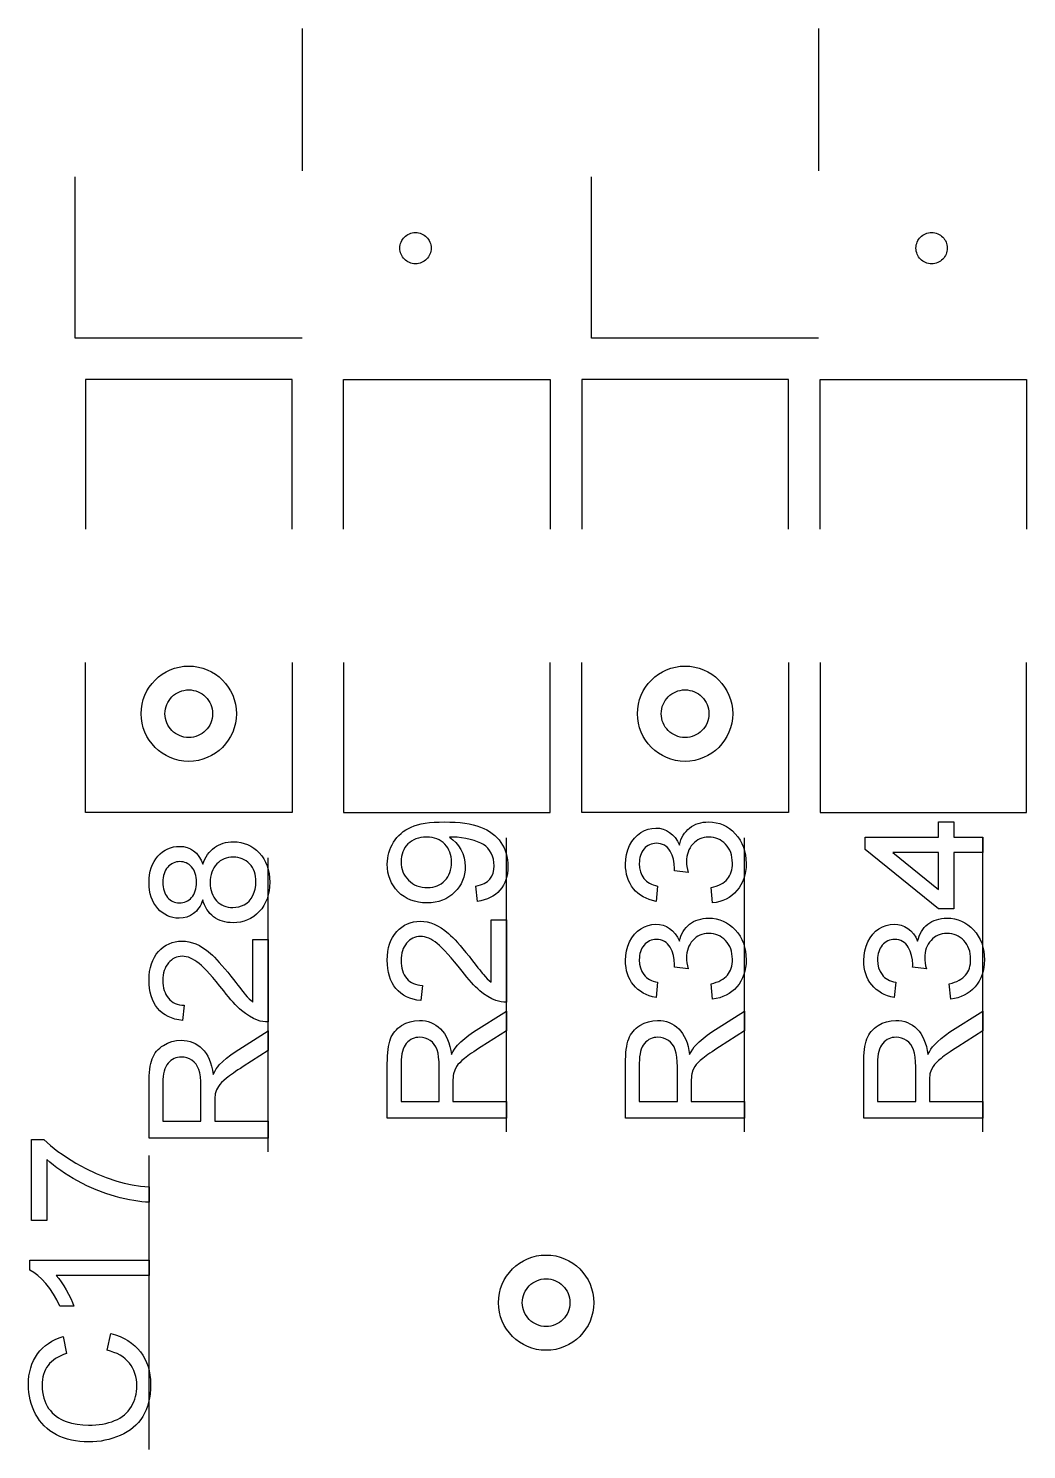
# Model space of a CAD drawing. Header units: millimetres. Extents: x -140 to 0, y -30 to 30.
# Drawn here: x -40.65 to -34.26, y -9.02 to 0.07 of the extents above; entities that cross this region are included whole.
import ezdxf

# ---------------------------------------------------------------- set-up
doc = ezdxf.new("R2010")
doc.units = ezdxf.units.MM
doc.linetypes.add('CENTERX2', pattern=[20.32, 12.7, -2.54, 2.54, -2.54])

msp = doc.modelspace()

# ---------------------------------------------------------------- linework, layer by layer
at = {"color": 7, "linetype": 'CENTERX2'}
for p, q in [((-38.8978, 0.0744), (-38.8978, -0.8364)), ((-35.5958, 0.0744), (-35.5958, -0.8364)), ((-40.3502, -1.9072), (-40.3502, -0.8756)), ((-37.0482, -1.9072), (-37.0482, -0.8756)), ((-38.8978, -1.9072), (-40.3502, -1.9072)), ((-35.5958, -1.9072), (-37.0482, -1.9072)), ((-38.9634, -2.1709), (-40.2846, -2.1709)), ((-40.2846, -2.1709), (-40.2846, -3.1298)), ((-38.9634, -3.1298), (-38.9634, -2.1709)), ((-38.6336, -3.1298), (-38.6336, -2.1709)), ((-38.6336, -2.1709), (-37.3124, -2.1709)), ((-37.3124, -2.1709), (-37.3124, -3.1298)), ((-35.7884, -2.1709), (-37.1096, -2.1709)), ((-37.1096, -2.1709), (-37.1096, -3.1298)), ((-35.7884, -3.1298), (-35.7884, -2.1709)), ((-35.5856, -3.1298), (-35.5856, -2.1709)), ((-35.5856, -2.1709), (-34.2644, -2.1709)), ((-34.2644, -2.1709), (-34.2644, -3.1298)), ((-40.2846, -4.9411), (-40.2846, -3.9822)), ((-38.9634, -3.9822), (-38.9634, -4.9411)), ((-38.6336, -3.9822), (-38.6336, -4.9411)), ((-37.3124, -4.9411), (-37.3124, -3.9822)), ((-37.1096, -4.9411), (-37.1096, -3.9822)), ((-35.7884, -3.9822), (-35.7884, -4.9411)), ((-35.5856, -3.9822), (-35.5856, -4.9411)), ((-34.2644, -4.9411), (-34.2644, -3.9822)), ((-38.9634, -4.9411), (-40.2846, -4.9411)), ((-38.6336, -4.9411), (-37.3124, -4.9411)), ((-35.7884, -4.9411), (-37.1096, -4.9411)), ((-35.5856, -4.9411), (-34.2644, -4.9411)), ((-37.592, -6.985), (-37.592, -5.1038)), ((-36.068, -6.985), (-36.068, -5.1038)), ((-34.544, -6.985), (-34.544, -5.1038)), ((-39.116, -7.112), (-39.116, -5.2308)), ((-39.878, -9.017), (-39.878, -7.1358))]:
    msp.add_line(p, q, dxfattribs=at)
at = {"color": 7, "linetype": 'Continuous', "flags": 128}
for points in [[(-37.7776, -5.5098), (-37.7874, -5.4122), (-37.7874, -5.4122), (-37.7724, -5.4089), (-37.7587, -5.405), (-37.7459, -5.4002), (-37.7341, -5.3951), (-37.7236, -5.3891), (-37.714, -5.3824), (-37.7054, -5.3751), (-37.6979, -5.3671), (-37.6857, -5.3494), (-37.677, -5.3293), (-37.6718, -5.3068), (-37.6702, -5.2821), (-37.6702, -5.2821), (-37.6714, -5.2604), (-37.6749, -5.2398), (-37.6808, -5.2201), (-37.6891, -5.2017), (-37.6993, -5.1847), (-37.7111, -5.1701), (-37.7245, -5.1574), (-37.7395, -5.1469), (-37.7566, -5.1377), (-37.7765, -5.129), (-37.7993, -5.1209), (-37.8249, -5.1134), (-37.8521, -5.1072), (-37.8799, -5.1027), (-37.908, -5.1), (-37.9367, -5.0991), (-37.9367, -5.0991), (-37.9445, -5.0992), (-37.9553, -5.0995), (-37.9553, -5.0995), (-37.9342, -5.1154), (-37.9151, -5.1339), (-37.8982, -5.1549), (-37.8834, -5.1786), (-37.8713, -5.2041), (-37.8626, -5.2308), (-37.8574, -5.2584), (-37.8558, -5.2871), (-37.8558, -5.2871), (-37.8568, -5.311), (-37.86, -5.334), (-37.8652, -5.356), (-37.8726, -5.377), (-37.8822, -5.3972), (-37.8938, -5.4164), (-37.9074, -5.4346), (-37.9232, -5.452), (-37.9408, -5.4679), (-37.9597, -5.4816), (-37.9799, -5.4932), (-38.0014, -5.5027), (-38.0243, -5.5102), (-38.0486, -5.5153), (-38.0742, -5.5185), (-38.1011, -5.5196), (-38.1011, -5.5196), (-38.1288, -5.5185), (-38.1553, -5.5152), (-38.1803, -5.5097), (-38.2038, -5.5019), (-38.2261, -5.492), (-38.247, -5.4799), (-38.2664, -5.4656), (-38.2845, -5.4489), (-38.3009, -5.4308), (-38.3149, -5.4114), (-38.3268, -5.3909), (-38.3366, -5.3694), (-38.3442, -5.3468), (-38.3497, -5.323), (-38.3529, -5.2981), (-38.354, -5.272), (-38.354, -5.272), (-38.3534, -5.2531), (-38.3516, -5.2345), (-38.3484, -5.2163), (-38.3441, -5.1986), (-38.3384, -5.1812), (-38.3317, -5.1643), (-38.3236, -5.1478), (-38.3143, -5.1316), (-38.3039, -5.1162), (-38.2923, -5.1017), (-38.2798, -5.0881), (-38.2662, -5.0756), (-38.2516, -5.064), (-38.2359, -5.0533), (-38.2191, -5.0435), (-38.2012, -5.0348), (-38.1818, -5.027), (-38.1603, -5.0205), (-38.1368, -5.0147), (-38.1111, -5.0101), (-38.0837, -5.0064), (-38.0539, -5.004), (-38.0222, -5.0023), (-37.9884, -5.0018), (-37.9884, -5.0018), (-37.9532, -5.0023), (-37.9197, -5.004), (-37.8881, -5.0064), (-37.8584, -5.0101), (-37.8304, -5.0147), (-37.8043, -5.0205), (-37.7802, -5.027), (-37.7578, -5.0348), (-37.737, -5.0437), (-37.7175, -5.0534), (-37.6992, -5.0641), (-37.6822, -5.076), (-37.6665, -5.0889), (-37.6521, -5.1026), (-37.639, -5.1174), (-37.6271, -5.1333), (-37.6166, -5.1499), (-37.6074, -5.1673), (-37.5998, -5.1855), (-37.5934, -5.2043), (-37.5885, -5.2238), (-37.585, -5.2439), (-37.583, -5.2649), (-37.5822, -5.2865), (-37.5822, -5.2865), (-37.583, -5.3093), (-37.5854, -5.3311), (-37.5894, -5.3517), (-37.5951, -5.3712), (-37.6022, -5.3897), (-37.6111, -5.4073), (-37.6215, -5.4236), (-37.6335, -5.4389), (-37.647, -5.4529), (-37.6618, -5.4654), (-37.6778, -5.4766), (-37.6952, -5.4862), (-37.7138, -5.4943), (-37.7338, -5.501), (-37.755, -5.5062), (-37.7776, -5.5098)], [(-36.2732, -5.5196), (-36.2829, -5.4219), (-36.2829, -5.4219), (-36.2654, -5.4173), (-36.2492, -5.4122), (-36.2341, -5.4062), (-36.2203, -5.3996), (-36.208, -5.3925), (-36.1968, -5.3845), (-36.1869, -5.376), (-36.1782, -5.3667), (-36.1707, -5.3567), (-36.1642, -5.3459), (-36.1587, -5.3345), (-36.1541, -5.3221), (-36.1507, -5.309), (-36.1481, -5.2951), (-36.1466, -5.2803), (-36.1462, -5.2649), (-36.1462, -5.2649), (-36.1468, -5.2467), (-36.1489, -5.2294), (-36.1523, -5.2131), (-36.157, -5.1977), (-36.1632, -5.1832), (-36.1707, -5.1696), (-36.1796, -5.1568), (-36.1898, -5.145), (-36.2011, -5.1343), (-36.213, -5.1252), (-36.2255, -5.1172), (-36.2387, -5.111), (-36.2525, -5.1059), (-36.267, -5.1024), (-36.2822, -5.1003), (-36.298, -5.0995), (-36.298, -5.0995), (-36.3131, -5.1003), (-36.3275, -5.1023), (-36.3412, -5.1058), (-36.3542, -5.1107), (-36.3666, -5.1168), (-36.3783, -5.1244), (-36.3893, -5.1334), (-36.3997, -5.1438), (-36.4092, -5.1553), (-36.4173, -5.1675), (-36.4241, -5.1804), (-36.4298, -5.1942), (-36.4342, -5.2087), (-36.4374, -5.2239), (-36.4392, -5.2398), (-36.4398, -5.2566), (-36.4398, -5.2566), (-36.4392, -5.2714), (-36.4372, -5.2879), (-36.434, -5.3062), (-36.4295, -5.3261), (-36.4295, -5.3261), (-36.5174, -5.3152), (-36.5174, -5.3152), (-36.5166, -5.3064), (-36.5163, -5.2993), (-36.5163, -5.2993), (-36.5181, -5.2693), (-36.5235, -5.2406), (-36.5325, -5.2136), (-36.545, -5.1881), (-36.5526, -5.1765), (-36.5612, -5.1664), (-36.5708, -5.158), (-36.5813, -5.151), (-36.5928, -5.1456), (-36.6053, -5.1417), (-36.6187, -5.1394), (-36.6331, -5.1386), (-36.6331, -5.1386), (-36.6447, -5.1392), (-36.6557, -5.1409), (-36.6662, -5.1437), (-36.6761, -5.1478), (-36.6858, -5.1528), (-36.6948, -5.1591), (-36.7033, -5.1664), (-36.7112, -5.1749), (-36.7184, -5.1844), (-36.7247, -5.1945), (-36.73, -5.2052), (-36.7343, -5.2166), (-36.7378, -5.2285), (-36.7401, -5.2413), (-36.7416, -5.2546), (-36.7421, -5.2687), (-36.7421, -5.2687), (-36.7402, -5.2958), (-36.7347, -5.3207), (-36.7256, -5.3432), (-36.7128, -5.3633), (-36.705, -5.3723), (-36.6963, -5.3806), (-36.6867, -5.388), (-36.6761, -5.3946), (-36.6647, -5.4002), (-36.6523, -5.405), (-36.639, -5.4089), (-36.6248, -5.4122), (-36.6248, -5.4122), (-36.6346, -5.5098), (-36.6346, -5.5098), (-36.6572, -5.5047), (-36.6786, -5.4981), (-36.6986, -5.4902), (-36.7172, -5.4807), (-36.7346, -5.4699), (-36.7506, -5.4576), (-36.7654, -5.4441), (-36.7789, -5.4289), (-36.7909, -5.4128), (-36.8013, -5.3955), (-36.81, -5.3774), (-36.8172, -5.3583), (-36.8228, -5.3381), (-36.8268, -5.3171), (-36.8292, -5.2951), (-36.83, -5.2722), (-36.83, -5.2722), (-36.8283, -5.2404), (-36.8234, -5.2101), (-36.8153, -5.1809), (-36.8039, -5.153), (-36.7895, -5.1273), (-36.7729, -5.105), (-36.7538, -5.0858), (-36.7325, -5.0698), (-36.7094, -5.0571), (-36.6858, -5.0481), (-36.6613, -5.0428), (-36.6363, -5.0409), (-36.6363, -5.0409), (-36.6126, -5.0426), (-36.59, -5.0478), (-36.5687, -5.0563), (-36.5482, -5.0684), (-36.5294, -5.0838), (-36.5127, -5.1024), (-36.4978, -5.1244), (-36.4852, -5.1498), (-36.4852, -5.1498), (-36.4808, -5.1327), (-36.4753, -5.1166), (-36.4688, -5.1015), (-36.4612, -5.0875), (-36.4527, -5.0744), (-36.4429, -5.0621), (-36.4322, -5.051), (-36.4205, -5.0408), (-36.4078, -5.0316), (-36.3942, -5.0237), (-36.38, -5.0171), (-36.365, -5.0116), (-36.3492, -5.0073), (-36.3327, -5.0043), (-36.3153, -5.0025), (-36.2973, -5.0018), (-36.2973, -5.0018), (-36.2727, -5.0031), (-36.2492, -5.0066), (-36.2266, -5.0124), (-36.2049, -5.0208), (-36.1842, -5.0313), (-36.1645, -5.0443), (-36.1457, -5.0595), (-36.1278, -5.0773), (-36.1115, -5.0968), (-36.0973, -5.1176), (-36.0854, -5.1395), (-36.0756, -5.1627), (-36.068, -5.1873), (-36.0625, -5.213), (-36.0593, -5.24), (-36.0582, -5.2682), (-36.0582, -5.2682), (-36.0591, -5.2937), (-36.0619, -5.3181), (-36.0666, -5.3413), (-36.0732, -5.3635), (-36.0816, -5.3845), (-36.0918, -5.4045), (-36.104, -5.4233), (-36.1181, -5.441), (-36.1336, -5.4573), (-36.1501, -5.4717), (-36.168, -5.4844), (-36.1868, -5.495), (-36.2068, -5.504), (-36.2277, -5.5111), (-36.25, -5.5163), (-36.2732, -5.5196)], [(-34.544, -5.1972), (-34.7296, -5.1972), (-34.7296, -5.1972), (-34.7296, -5.5587), (-34.7296, -5.5587), (-34.8273, -5.5587), (-34.8273, -5.5587), (-35.2962, -5.1777), (-35.2962, -5.1777), (-35.2962, -5.0995), (-35.2962, -5.0995), (-34.8273, -5.0995), (-34.8273, -5.0995), (-34.8273, -5.0018), (-34.8273, -5.0018), (-34.7296, -5.0018), (-34.7296, -5.0018), (-34.7296, -5.0995), (-34.7296, -5.0995), (-34.544, -5.0995), (-34.544, -5.0995), (-34.544, -5.1972)], [(-39.5339, -5.4998), (-39.5394, -5.5143), (-39.5455, -5.5277), (-39.5521, -5.5402), (-39.5593, -5.5518), (-39.5671, -5.5625), (-39.5753, -5.5721), (-39.5842, -5.5808), (-39.5935, -5.5885), (-39.6138, -5.6011), (-39.6359, -5.6101), (-39.6599, -5.6155), (-39.6858, -5.6173), (-39.6858, -5.6173), (-39.7058, -5.6164), (-39.7249, -5.6133), (-39.7432, -5.6085), (-39.7606, -5.6017), (-39.7774, -5.5929), (-39.7933, -5.5822), (-39.8084, -5.5695), (-39.8226, -5.5549), (-39.8356, -5.5387), (-39.8469, -5.5211), (-39.8563, -5.5024), (-39.8641, -5.4824), (-39.8702, -5.461), (-39.8745, -5.4383), (-39.8771, -5.4143), (-39.878, -5.3891), (-39.878, -5.3891), (-39.8771, -5.3638), (-39.8745, -5.3396), (-39.8701, -5.3168), (-39.8638, -5.2952), (-39.8559, -5.2748), (-39.8461, -5.2558), (-39.8346, -5.238), (-39.8214, -5.2215), (-39.8069, -5.2067), (-39.7915, -5.1937), (-39.7754, -5.1829), (-39.7585, -5.174), (-39.7409, -5.167), (-39.7225, -5.1621), (-39.7034, -5.1591), (-39.6834, -5.1582), (-39.6834, -5.1582), (-39.6583, -5.16), (-39.6348, -5.1653), (-39.6132, -5.1742), (-39.5932, -5.1865), (-39.5752, -5.2027), (-39.5591, -5.2224), (-39.5455, -5.2459), (-39.5339, -5.2729), (-39.5339, -5.2729), (-39.5278, -5.2558), (-39.5207, -5.2398), (-39.5127, -5.2249), (-39.504, -5.2108), (-39.4943, -5.198), (-39.4837, -5.1861), (-39.4723, -5.1754), (-39.4599, -5.1656), (-39.4468, -5.1571), (-39.433, -5.1496), (-39.4187, -5.1432), (-39.4037, -5.138), (-39.3882, -5.134), (-39.372, -5.1311), (-39.3552, -5.1295), (-39.3378, -5.1288), (-39.3378, -5.1288), (-39.3138, -5.1299), (-39.2908, -5.1333), (-39.2686, -5.1389), (-39.2476, -5.1467), (-39.2276, -5.1566), (-39.2083, -5.169), (-39.1902, -5.1835), (-39.1731, -5.2001), (-39.1574, -5.2186), (-39.1438, -5.2386), (-39.1323, -5.26), (-39.1229, -5.2827), (-39.1157, -5.3068), (-39.1104, -5.3323), (-39.1073, -5.3593), (-39.1062, -5.3877), (-39.1062, -5.3877), (-39.1073, -5.4161), (-39.1104, -5.4431), (-39.1157, -5.4686), (-39.123, -5.4928), (-39.1323, -5.5155), (-39.1439, -5.5369), (-39.1575, -5.5569), (-39.1732, -5.5753), (-39.1905, -5.592), (-39.2088, -5.6065), (-39.2282, -5.6188), (-39.2485, -5.6288), (-39.27, -5.6365), (-39.2925, -5.6422), (-39.3158, -5.6455), (-39.3404, -5.6466), (-39.3404, -5.6466), (-39.3587, -5.646), (-39.3763, -5.6442), (-39.3929, -5.6413), (-39.4089, -5.6372), (-39.4242, -5.6317), (-39.4387, -5.6251), (-39.4524, -5.6175), (-39.4654, -5.6085), (-39.4775, -5.5984), (-39.4885, -5.5874), (-39.4985, -5.5753), (-39.5077, -5.5622), (-39.5158, -5.5482), (-39.5228, -5.533), (-39.5289, -5.5169), (-39.5339, -5.4998)], [(-38.1032, -5.0995), (-38.1215, -5.1001), (-38.1388, -5.1023), (-38.1551, -5.1056), (-38.1704, -5.1104), (-38.1847, -5.1165), (-38.1982, -5.124), (-38.2107, -5.1328), (-38.2221, -5.143), (-38.2323, -5.1543), (-38.2413, -5.1664), (-38.2488, -5.1794), (-38.2551, -5.1931), (-38.2598, -5.2076), (-38.2633, -5.2229), (-38.2653, -5.2391), (-38.2661, -5.256), (-38.2661, -5.256), (-38.2653, -5.2736), (-38.2632, -5.2903), (-38.2594, -5.3064), (-38.2542, -5.3216), (-38.2476, -5.336), (-38.2395, -5.3497), (-38.2299, -5.3625), (-38.2188, -5.3748), (-38.2064, -5.3857), (-38.1933, -5.3954), (-38.1792, -5.4035), (-38.1643, -5.4102), (-38.1485, -5.4154), (-38.1319, -5.419), (-38.1143, -5.4212), (-38.0959, -5.4219), (-38.0959, -5.4219), (-38.0794, -5.4212), (-38.0637, -5.4192), (-38.0487, -5.4157), (-38.0345, -5.4108), (-38.0212, -5.4045), (-38.0087, -5.3969), (-37.997, -5.3877), (-37.986, -5.3774), (-37.9761, -5.3658), (-37.9675, -5.3532), (-37.9602, -5.3398), (-37.9542, -5.3255), (-37.9496, -5.3102), (-37.9463, -5.2939), (-37.9443, -5.2768), (-37.9437, -5.2587), (-37.9437, -5.2587), (-37.9443, -5.2418), (-37.9463, -5.2255), (-37.9496, -5.2101), (-37.9542, -5.1954), (-37.9602, -5.1814), (-37.9675, -5.1682), (-37.9761, -5.1559), (-37.986, -5.1443), (-37.9971, -5.1337), (-38.0092, -5.1247), (-38.0223, -5.1169), (-38.0363, -5.1107), (-38.0516, -5.1058), (-38.0678, -5.1023), (-38.085, -5.1003), (-38.1032, -5.0995)], [(-39.6854, -5.5196), (-39.6735, -5.519), (-39.6622, -5.5175), (-39.6515, -5.5147), (-39.6412, -5.5111), (-39.6316, -5.5062), (-39.6225, -5.5002), (-39.6139, -5.4932), (-39.606, -5.4851), (-39.5988, -5.476), (-39.5926, -5.466), (-39.5872, -5.455), (-39.5828, -5.4433), (-39.5794, -5.4305), (-39.5771, -5.4167), (-39.5756, -5.4022), (-39.5752, -5.3867), (-39.5752, -5.3867), (-39.5756, -5.3716), (-39.5771, -5.3572), (-39.5794, -5.3439), (-39.5828, -5.3314), (-39.5872, -5.3197), (-39.5924, -5.309), (-39.5987, -5.299), (-39.6058, -5.29), (-39.6136, -5.2821), (-39.622, -5.2751), (-39.6307, -5.2693), (-39.6399, -5.2644), (-39.6495, -5.2607), (-39.6594, -5.258), (-39.6699, -5.2565), (-39.6808, -5.2558), (-39.6808, -5.2558), (-39.6921, -5.2565), (-39.7029, -5.258), (-39.7134, -5.2607), (-39.7234, -5.2647), (-39.7328, -5.2696), (-39.7418, -5.2757), (-39.7505, -5.2829), (-39.7586, -5.2911), (-39.766, -5.3004), (-39.7724, -5.3105), (-39.7779, -5.3213), (-39.7821, -5.3329), (-39.7857, -5.3454), (-39.7881, -5.3587), (-39.7896, -5.3728), (-39.7901, -5.3877), (-39.7901, -5.3877), (-39.7896, -5.4027), (-39.7881, -5.4169), (-39.7858, -5.4303), (-39.7823, -5.4428), (-39.778, -5.4544), (-39.7727, -5.4653), (-39.7664, -5.4753), (-39.7592, -5.4845), (-39.7513, -5.4928), (-39.7431, -5.4999), (-39.7344, -5.5059), (-39.7254, -5.5109), (-39.7159, -5.5147), (-39.7061, -5.5175), (-39.6959, -5.519), (-39.6854, -5.5196)], [(-39.3422, -5.5489), (-39.3233, -5.5479), (-39.3048, -5.5446), (-39.2865, -5.5392), (-39.2686, -5.5317), (-39.2519, -5.5216), (-39.237, -5.5085), (-39.2244, -5.4923), (-39.2137, -5.4731), (-39.2051, -5.4521), (-39.199, -5.4309), (-39.1954, -5.4091), (-39.1942, -5.387), (-39.1942, -5.387), (-39.1948, -5.3688), (-39.1967, -5.3517), (-39.2, -5.3355), (-39.2044, -5.3203), (-39.2102, -5.3061), (-39.2172, -5.2929), (-39.2256, -5.2807), (-39.2352, -5.2694), (-39.2457, -5.2594), (-39.257, -5.2507), (-39.2689, -5.2433), (-39.2816, -5.2372), (-39.2951, -5.2326), (-39.3091, -5.2293), (-39.3237, -5.2271), (-39.3392, -5.2265), (-39.3392, -5.2265), (-39.3549, -5.2273), (-39.3698, -5.2293), (-39.3842, -5.2328), (-39.3978, -5.2377), (-39.4108, -5.2438), (-39.423, -5.2514), (-39.4346, -5.2604), (-39.4454, -5.2708), (-39.4552, -5.2824), (-39.4637, -5.2949), (-39.4709, -5.3084), (-39.4767, -5.3229), (-39.4813, -5.3381), (-39.4846, -5.3546), (-39.4866, -5.3719), (-39.4872, -5.3902), (-39.4872, -5.3902), (-39.4866, -5.408), (-39.4846, -5.425), (-39.4814, -5.4409), (-39.4769, -5.456), (-39.4711, -5.4699), (-39.464, -5.483), (-39.4556, -5.495), (-39.4459, -5.5062), (-39.4352, -5.5163), (-39.4239, -5.525), (-39.4118, -5.5323), (-39.3992, -5.5382), (-39.3859, -5.543), (-39.372, -5.5463), (-39.3575, -5.5483), (-39.3422, -5.5489)], [(-34.8273, -5.1972), (-35.1196, -5.1972), (-35.1196, -5.1972), (-34.8273, -5.4349), (-34.8273, -5.4349), (-34.8273, -5.1972)], [(-37.6897, -5.6271), (-37.592, -5.6271), (-37.592, -5.6271), (-37.592, -6.1546), (-37.592, -6.1546), (-37.6092, -6.1543), (-37.6263, -6.1525), (-37.643, -6.1488), (-37.6593, -6.1436), (-37.6593, -6.1436), (-37.6857, -6.1325), (-37.7118, -6.1184), (-37.7375, -6.1013), (-37.763, -6.0815), (-37.7758, -6.0702), (-37.7889, -6.0575), (-37.8023, -6.0438), (-37.8162, -6.0287), (-37.8306, -6.0122), (-37.8451, -5.9946), (-37.86, -5.9757), (-37.8755, -5.9556), (-37.8755, -5.9556), (-37.9003, -5.9246), (-37.9238, -5.8962), (-37.946, -5.8704), (-37.9664, -5.8472), (-37.9855, -5.8266), (-38.0032, -5.8086), (-38.0194, -5.7932), (-38.0341, -5.7803), (-38.0479, -5.7696), (-38.0617, -5.7603), (-38.0754, -5.7524), (-38.089, -5.746), (-38.1024, -5.7409), (-38.1157, -5.7374), (-38.129, -5.7353), (-38.1421, -5.7345), (-38.1421, -5.7345), (-38.155, -5.7351), (-38.1672, -5.7371), (-38.1789, -5.7405), (-38.1902, -5.7452), (-38.2011, -5.7512), (-38.2113, -5.7584), (-38.221, -5.7671), (-38.2302, -5.777), (-38.2386, -5.788), (-38.2459, -5.7999), (-38.252, -5.8125), (-38.2571, -5.826), (-38.261, -5.8402), (-38.2638, -5.8553), (-38.2655, -5.8712), (-38.2661, -5.8878), (-38.2661, -5.8878), (-38.2655, -5.9053), (-38.2638, -5.9221), (-38.261, -5.9379), (-38.2571, -5.9528), (-38.2519, -5.9667), (-38.2458, -5.9798), (-38.2384, -5.9919), (-38.2299, -6.0032), (-38.2204, -6.0134), (-38.2101, -6.0223), (-38.1988, -6.0298), (-38.1865, -6.0359), (-38.1736, -6.0407), (-38.1597, -6.0443), (-38.1449, -6.0464), (-38.1293, -6.0472), (-38.1293, -6.0472), (-38.1391, -6.1448), (-38.1391, -6.1448), (-38.1646, -6.1413), (-38.1884, -6.1361), (-38.2107, -6.129), (-38.2314, -6.1203), (-38.2507, -6.1096), (-38.2684, -6.0972), (-38.2845, -6.083), (-38.299, -6.067), (-38.3119, -6.0494), (-38.323, -6.0304), (-38.3325, -6.0099), (-38.3403, -5.9879), (-38.3462, -5.9646), (-38.3505, -5.9397), (-38.3531, -5.9134), (-38.354, -5.8857), (-38.354, -5.8857), (-38.3531, -5.8577), (-38.3502, -5.8312), (-38.3455, -5.8061), (-38.3389, -5.7828), (-38.3303, -5.7606), (-38.32, -5.7402), (-38.3077, -5.7213), (-38.2936, -5.7037), (-38.278, -5.688), (-38.2615, -5.6744), (-38.2441, -5.6629), (-38.2258, -5.6536), (-38.2067, -5.6463), (-38.1865, -5.641), (-38.1656, -5.6379), (-38.1437, -5.6368), (-38.1437, -5.6368), (-38.1211, -5.6381), (-38.0986, -5.6414), (-38.0763, -5.6472), (-38.0544, -5.6552), (-38.0321, -5.6658), (-38.0092, -5.6796), (-37.9858, -5.6962), (-37.9619, -5.7159), (-37.9492, -5.7275), (-37.9354, -5.7409), (-37.9206, -5.7562), (-37.9048, -5.7736), (-37.888, -5.7927), (-37.87, -5.8138), (-37.851, -5.8367), (-37.831, -5.8615), (-37.831, -5.8615), (-37.8147, -5.8826), (-37.7996, -5.9018), (-37.786, -5.9194), (-37.7738, -5.935), (-37.763, -5.9487), (-37.7533, -5.9606), (-37.7453, -5.9707), (-37.7385, -5.9789), (-37.7263, -5.993), (-37.7141, -6.0058), (-37.7019, -6.0172), (-37.6897, -6.0275), (-37.6897, -6.0275), (-37.6897, -5.6271)], [(-36.2732, -6.1351), (-36.2829, -6.0374), (-36.2829, -6.0374), (-36.2654, -6.0328), (-36.2492, -6.0276), (-36.2341, -6.0217), (-36.2203, -6.0151), (-36.208, -6.0079), (-36.1968, -6), (-36.1869, -5.9914), (-36.1782, -5.9821), (-36.1707, -5.9722), (-36.1642, -5.9614), (-36.1587, -5.9499), (-36.1541, -5.9376), (-36.1507, -5.9244), (-36.1481, -5.9105), (-36.1466, -5.8957), (-36.1462, -5.8803), (-36.1462, -5.8803), (-36.1468, -5.8621), (-36.1489, -5.8449), (-36.1523, -5.8286), (-36.157, -5.8132), (-36.1632, -5.7986), (-36.1707, -5.7851), (-36.1796, -5.7722), (-36.1898, -5.7605), (-36.2011, -5.7498), (-36.213, -5.7406), (-36.2255, -5.7327), (-36.2387, -5.7264), (-36.2525, -5.7214), (-36.267, -5.7179), (-36.2822, -5.7158), (-36.298, -5.715), (-36.298, -5.715), (-36.3131, -5.7158), (-36.3275, -5.7177), (-36.3412, -5.7213), (-36.3542, -5.7261), (-36.3666, -5.7322), (-36.3783, -5.7399), (-36.3893, -5.7489), (-36.3997, -5.7593), (-36.4092, -5.7707), (-36.4173, -5.7829), (-36.4241, -5.7959), (-36.4298, -5.8096), (-36.4342, -5.8241), (-36.4374, -5.8394), (-36.4392, -5.8553), (-36.4398, -5.8721), (-36.4398, -5.8721), (-36.4392, -5.8869), (-36.4372, -5.9034), (-36.434, -5.9217), (-36.4295, -5.9415), (-36.4295, -5.9415), (-36.5174, -5.9307), (-36.5174, -5.9307), (-36.5166, -5.9218), (-36.5163, -5.9148), (-36.5163, -5.9148), (-36.5181, -5.8847), (-36.5235, -5.856), (-36.5325, -5.829), (-36.545, -5.8035), (-36.5526, -5.7919), (-36.5612, -5.7819), (-36.5708, -5.7735), (-36.5813, -5.7664), (-36.5928, -5.7611), (-36.6053, -5.7571), (-36.6187, -5.7548), (-36.6331, -5.7541), (-36.6331, -5.7541), (-36.6447, -5.7547), (-36.6557, -5.7564), (-36.6662, -5.7591), (-36.6761, -5.7632), (-36.6858, -5.7683), (-36.6948, -5.7745), (-36.7033, -5.7819), (-36.7112, -5.7904), (-36.7184, -5.7999), (-36.7247, -5.8099), (-36.73, -5.8206), (-36.7343, -5.8321), (-36.7378, -5.844), (-36.7401, -5.8568), (-36.7416, -5.8701), (-36.7421, -5.8841), (-36.7421, -5.8841), (-36.7402, -5.9113), (-36.7347, -5.9362), (-36.7256, -5.9586), (-36.7128, -5.9788), (-36.705, -5.9878), (-36.6963, -5.996), (-36.6867, -6.0035), (-36.6761, -6.0101), (-36.6647, -6.0157), (-36.6523, -6.0204), (-36.639, -6.0244), (-36.6248, -6.0276), (-36.6248, -6.0276), (-36.6346, -6.1253), (-36.6346, -6.1253), (-36.6572, -6.1201), (-36.6786, -6.1136), (-36.6986, -6.1056), (-36.7172, -6.0962), (-36.7346, -6.0853), (-36.7506, -6.0731), (-36.7654, -6.0595), (-36.7789, -6.0444), (-36.7909, -6.0282), (-36.8013, -6.011), (-36.81, -5.9928), (-36.8172, -5.9737), (-36.8228, -5.9536), (-36.8268, -5.9325), (-36.8292, -5.9105), (-36.83, -5.8876), (-36.83, -5.8876), (-36.8283, -5.8559), (-36.8234, -5.8255), (-36.8153, -5.7964), (-36.8039, -5.7684), (-36.7895, -5.7428), (-36.7729, -5.7205), (-36.7538, -5.7013), (-36.7325, -5.6852), (-36.7094, -5.6726), (-36.6858, -5.6636), (-36.6613, -5.6582), (-36.6363, -5.6564), (-36.6363, -5.6564), (-36.6126, -5.6581), (-36.59, -5.6633), (-36.5687, -5.6718), (-36.5482, -5.6839), (-36.5294, -5.6993), (-36.5127, -5.7179), (-36.4978, -5.7399), (-36.4852, -5.7652), (-36.4852, -5.7652), (-36.4808, -5.7481), (-36.4753, -5.7321), (-36.4688, -5.717), (-36.4612, -5.7029), (-36.4527, -5.6898), (-36.4429, -5.6776), (-36.4322, -5.6665), (-36.4205, -5.6562), (-36.4078, -5.6471), (-36.3942, -5.6391), (-36.38, -5.6326), (-36.365, -5.6271), (-36.3492, -5.6228), (-36.3327, -5.6197), (-36.3153, -5.6179), (-36.2973, -5.6173), (-36.2973, -5.6173), (-36.2727, -5.6185), (-36.2492, -5.622), (-36.2266, -5.6278), (-36.2049, -5.6362), (-36.1842, -5.6468), (-36.1645, -5.6597), (-36.1457, -5.675), (-36.1278, -5.6927), (-36.1115, -5.7123), (-36.0973, -5.733), (-36.0854, -5.755), (-36.0756, -5.7782), (-36.068, -5.8028), (-36.0625, -5.8284), (-36.0593, -5.8554), (-36.0582, -5.8837), (-36.0582, -5.8837), (-36.0591, -5.9092), (-36.0619, -5.9336), (-36.0666, -5.9568), (-36.0732, -5.9789), (-36.0816, -6), (-36.0918, -6.02), (-36.104, -6.0388), (-36.1181, -6.0565), (-36.1336, -6.0728), (-36.1501, -6.0871), (-36.168, -6.0998), (-36.1868, -6.1105), (-36.2068, -6.1195), (-36.2277, -6.1265), (-36.25, -6.1317), (-36.2732, -6.1351)], [(-34.7492, -6.1351), (-34.7589, -6.0374), (-34.7589, -6.0374), (-34.7414, -6.0328), (-34.7252, -6.0276), (-34.7101, -6.0217), (-34.6963, -6.0151), (-34.684, -6.0079), (-34.6728, -6), (-34.6629, -5.9914), (-34.6542, -5.9821), (-34.6467, -5.9722), (-34.6402, -5.9614), (-34.6347, -5.9499), (-34.6301, -5.9376), (-34.6267, -5.9244), (-34.6241, -5.9105), (-34.6226, -5.8957), (-34.6222, -5.8803), (-34.6222, -5.8803), (-34.6228, -5.8621), (-34.6249, -5.8449), (-34.6283, -5.8286), (-34.633, -5.8132), (-34.6392, -5.7986), (-34.6467, -5.7851), (-34.6556, -5.7722), (-34.6658, -5.7605), (-34.6771, -5.7498), (-34.689, -5.7406), (-34.7015, -5.7327), (-34.7147, -5.7264), (-34.7285, -5.7214), (-34.743, -5.7179), (-34.7582, -5.7158), (-34.774, -5.715), (-34.774, -5.715), (-34.7891, -5.7158), (-34.8035, -5.7177), (-34.8172, -5.7213), (-34.8302, -5.7261), (-34.8426, -5.7322), (-34.8543, -5.7399), (-34.8653, -5.7489), (-34.8757, -5.7593), (-34.8852, -5.7707), (-34.8933, -5.7829), (-34.9001, -5.7959), (-34.9058, -5.8096), (-34.9102, -5.8241), (-34.9134, -5.8394), (-34.9152, -5.8553), (-34.9158, -5.8721), (-34.9158, -5.8721), (-34.9152, -5.8869), (-34.9132, -5.9034), (-34.91, -5.9217), (-34.9055, -5.9415), (-34.9055, -5.9415), (-34.9934, -5.9307), (-34.9934, -5.9307), (-34.9926, -5.9218), (-34.9923, -5.9148), (-34.9923, -5.9148), (-34.9941, -5.8847), (-34.9995, -5.856), (-35.0085, -5.829), (-35.021, -5.8035), (-35.0286, -5.7919), (-35.0372, -5.7819), (-35.0468, -5.7735), (-35.0573, -5.7664), (-35.0688, -5.7611), (-35.0813, -5.7571), (-35.0947, -5.7548), (-35.1091, -5.7541), (-35.1091, -5.7541), (-35.1207, -5.7547), (-35.1317, -5.7564), (-35.1422, -5.7591), (-35.1521, -5.7632), (-35.1618, -5.7683), (-35.1708, -5.7745), (-35.1793, -5.7819), (-35.1872, -5.7904), (-35.1944, -5.7999), (-35.2007, -5.8099), (-35.206, -5.8206), (-35.2103, -5.8321), (-35.2138, -5.844), (-35.2161, -5.8568), (-35.2176, -5.8701), (-35.2181, -5.8841), (-35.2181, -5.8841), (-35.2162, -5.9113), (-35.2107, -5.9362), (-35.2016, -5.9586), (-35.1888, -5.9788), (-35.181, -5.9878), (-35.1723, -5.996), (-35.1627, -6.0035), (-35.1521, -6.0101), (-35.1407, -6.0157), (-35.1283, -6.0204), (-35.115, -6.0244), (-35.1008, -6.0276), (-35.1008, -6.0276), (-35.1106, -6.1253), (-35.1106, -6.1253), (-35.1332, -6.1201), (-35.1546, -6.1136), (-35.1746, -6.1056), (-35.1932, -6.0962), (-35.2106, -6.0853), (-35.2266, -6.0731), (-35.2414, -6.0595), (-35.2549, -6.0444), (-35.2669, -6.0282), (-35.2773, -6.011), (-35.286, -5.9928), (-35.2932, -5.9737), (-35.2988, -5.9536), (-35.3028, -5.9325), (-35.3052, -5.9105), (-35.306, -5.8876), (-35.306, -5.8876), (-35.3043, -5.8559), (-35.2994, -5.8255), (-35.2913, -5.7964), (-35.2799, -5.7684), (-35.2655, -5.7428), (-35.2489, -5.7205), (-35.2298, -5.7013), (-35.2085, -5.6852), (-35.1854, -5.6726), (-35.1618, -5.6636), (-35.1373, -5.6582), (-35.1123, -5.6564), (-35.1123, -5.6564), (-35.0886, -5.6581), (-35.066, -5.6633), (-35.0447, -5.6718), (-35.0242, -5.6839), (-35.0054, -5.6993), (-34.9887, -5.7179), (-34.9738, -5.7399), (-34.9612, -5.7652), (-34.9612, -5.7652), (-34.9567, -5.7481), (-34.9513, -5.7321), (-34.9448, -5.717), (-34.9372, -5.7029), (-34.9287, -5.6898), (-34.9189, -5.6776), (-34.9082, -5.6665), (-34.8965, -5.6562), (-34.8838, -5.6471), (-34.8702, -5.6391), (-34.856, -5.6326), (-34.841, -5.6271), (-34.8252, -5.6228), (-34.8087, -5.6197), (-34.7913, -5.6179), (-34.7733, -5.6173), (-34.7733, -5.6173), (-34.7487, -5.6185), (-34.7252, -5.622), (-34.7026, -5.6278), (-34.6809, -5.6362), (-34.6602, -5.6468), (-34.6405, -5.6597), (-34.6217, -5.675), (-34.6038, -5.6927), (-34.5875, -5.7123), (-34.5733, -5.733), (-34.5614, -5.755), (-34.5516, -5.7782), (-34.544, -5.8028), (-34.5385, -5.8284), (-34.5353, -5.8554), (-34.5342, -5.8837), (-34.5342, -5.8837), (-34.5351, -5.9092), (-34.5379, -5.9336), (-34.5426, -5.9568), (-34.5492, -5.9789), (-34.5576, -6), (-34.5678, -6.02), (-34.58, -6.0388), (-34.5941, -6.0565), (-34.6096, -6.0728), (-34.6261, -6.0871), (-34.644, -6.0998), (-34.6628, -6.1105), (-34.6828, -6.1195), (-34.7037, -6.1265), (-34.726, -6.1317), (-34.7492, -6.1351)], [(-39.2137, -5.7541), (-39.116, -5.7541), (-39.116, -5.7541), (-39.116, -6.2816), (-39.116, -6.2816), (-39.1332, -6.2813), (-39.1503, -6.2795), (-39.167, -6.2758), (-39.1833, -6.2706), (-39.1833, -6.2706), (-39.2097, -6.2595), (-39.2358, -6.2454), (-39.2615, -6.2283), (-39.287, -6.2085), (-39.2998, -6.1972), (-39.3129, -6.1845), (-39.3263, -6.1708), (-39.3402, -6.1557), (-39.3546, -6.1392), (-39.3691, -6.1216), (-39.384, -6.1027), (-39.3995, -6.0826), (-39.3995, -6.0826), (-39.4243, -6.0516), (-39.4478, -6.0232), (-39.47, -5.9974), (-39.4904, -5.9742), (-39.5095, -5.9536), (-39.5272, -5.9356), (-39.5434, -5.9202), (-39.5581, -5.9073), (-39.5719, -5.8966), (-39.5857, -5.8873), (-39.5994, -5.8794), (-39.613, -5.873), (-39.6264, -5.8679), (-39.6397, -5.8644), (-39.653, -5.8623), (-39.6661, -5.8615), (-39.6661, -5.8615), (-39.679, -5.8621), (-39.6912, -5.8641), (-39.7029, -5.8675), (-39.7142, -5.8722), (-39.7251, -5.8782), (-39.7353, -5.8854), (-39.745, -5.8941), (-39.7542, -5.904), (-39.7626, -5.915), (-39.7699, -5.9269), (-39.776, -5.9395), (-39.7811, -5.953), (-39.785, -5.9672), (-39.7878, -5.9823), (-39.7895, -5.9982), (-39.7901, -6.0148), (-39.7901, -6.0148), (-39.7895, -6.0323), (-39.7878, -6.0491), (-39.785, -6.0649), (-39.7811, -6.0798), (-39.7759, -6.0937), (-39.7698, -6.1068), (-39.7624, -6.1189), (-39.7539, -6.1302), (-39.7444, -6.1404), (-39.7341, -6.1493), (-39.7228, -6.1568), (-39.7105, -6.1629), (-39.6976, -6.1677), (-39.6837, -6.1713), (-39.6689, -6.1734), (-39.6533, -6.1742), (-39.6533, -6.1742), (-39.6631, -6.2718), (-39.6631, -6.2718), (-39.6886, -6.2683), (-39.7124, -6.2631), (-39.7347, -6.256), (-39.7554, -6.2473), (-39.7747, -6.2366), (-39.7924, -6.2242), (-39.8085, -6.21), (-39.823, -6.194), (-39.8359, -6.1764), (-39.847, -6.1574), (-39.8565, -6.1369), (-39.8643, -6.1149), (-39.8702, -6.0916), (-39.8745, -6.0667), (-39.8771, -6.0404), (-39.878, -6.0127), (-39.878, -6.0127), (-39.8771, -5.9847), (-39.8742, -5.9582), (-39.8695, -5.9331), (-39.8629, -5.9098), (-39.8543, -5.8876), (-39.844, -5.8672), (-39.8317, -5.8483), (-39.8176, -5.8307), (-39.802, -5.815), (-39.7855, -5.8014), (-39.7681, -5.7899), (-39.7498, -5.7806), (-39.7307, -5.7733), (-39.7105, -5.768), (-39.6896, -5.7649), (-39.6677, -5.7638), (-39.6677, -5.7638), (-39.6451, -5.7651), (-39.6226, -5.7684), (-39.6003, -5.7742), (-39.5784, -5.7822), (-39.5561, -5.7928), (-39.5332, -5.8066), (-39.5098, -5.8232), (-39.4859, -5.8429), (-39.4732, -5.8545), (-39.4594, -5.8679), (-39.4446, -5.8832), (-39.4288, -5.9006), (-39.412, -5.9197), (-39.394, -5.9408), (-39.375, -5.9637), (-39.355, -5.9885), (-39.355, -5.9885), (-39.3387, -6.0096), (-39.3236, -6.0288), (-39.31, -6.0464), (-39.2978, -6.062), (-39.287, -6.0757), (-39.2773, -6.0876), (-39.2693, -6.0977), (-39.2625, -6.1059), (-39.2503, -6.12), (-39.2381, -6.1328), (-39.2259, -6.1442), (-39.2137, -6.1545), (-39.2137, -6.1545), (-39.2137, -5.7541)], [(-37.592, -6.8971), (-38.354, -6.8971), (-38.354, -6.8971), (-38.354, -6.5481), (-38.354, -6.5481), (-38.3537, -6.5229), (-38.3528, -6.4993), (-38.3511, -6.4773), (-38.349, -6.4569), (-38.3461, -6.4378), (-38.3426, -6.4204), (-38.3384, -6.4046), (-38.3337, -6.3903), (-38.3282, -6.3772), (-38.3216, -6.3647), (-38.3142, -6.3529), (-38.3056, -6.3418), (-38.2961, -6.3314), (-38.2858, -6.3216), (-38.2745, -6.3124), (-38.2621, -6.3041), (-38.2357, -6.29), (-38.2079, -6.2799), (-38.1789, -6.2738), (-38.1485, -6.2718), (-38.1485, -6.2718), (-38.129, -6.2726), (-38.1101, -6.2752), (-38.0921, -6.2793), (-38.0748, -6.2853), (-38.0583, -6.2928), (-38.0426, -6.3019), (-38.0278, -6.3128), (-38.0136, -6.3253), (-38.0005, -6.3395), (-37.9886, -6.3556), (-37.978, -6.3735), (-37.9686, -6.3934), (-37.9605, -6.4149), (-37.9536, -6.4382), (-37.9481, -6.4634), (-37.9437, -6.4904), (-37.9437, -6.4904), (-37.9338, -6.4715), (-37.924, -6.4552), (-37.9142, -6.4411), (-37.9046, -6.4295), (-37.9046, -6.4295), (-37.8826, -6.4077), (-37.8582, -6.3863), (-37.8315, -6.3656), (-37.8023, -6.3454), (-37.8023, -6.3454), (-37.592, -6.2116), (-37.592, -6.2116), (-37.592, -6.3375), (-37.592, -6.3375), (-37.7529, -6.4402), (-37.7529, -6.4402), (-37.7698, -6.4512), (-37.7857, -6.4617), (-37.8005, -6.4717), (-37.8143, -6.4813), (-37.8271, -6.4903), (-37.839, -6.4987), (-37.8497, -6.5068), (-37.8594, -6.5142), (-37.8764, -6.5284), (-37.8906, -6.5419), (-37.902, -6.5545), (-37.9106, -6.5664), (-37.9226, -6.5897), (-37.9304, -6.6133), (-37.9304, -6.6133), (-37.9319, -6.6235), (-37.933, -6.6364), (-37.9338, -6.6521), (-37.9339, -6.6706), (-37.9339, -6.6706), (-37.9339, -6.7896), (-37.9339, -6.7896), (-37.592, -6.7896), (-37.592, -6.7896), (-37.592, -6.8971)], [(-36.068, -6.8971), (-36.83, -6.8971), (-36.83, -6.8971), (-36.83, -6.5481), (-36.83, -6.5481), (-36.8297, -6.5229), (-36.8288, -6.4993), (-36.8271, -6.4773), (-36.825, -6.4569), (-36.8221, -6.4378), (-36.8186, -6.4204), (-36.8144, -6.4046), (-36.8097, -6.3903), (-36.8042, -6.3772), (-36.7976, -6.3647), (-36.7902, -6.3529), (-36.7816, -6.3418), (-36.7721, -6.3314), (-36.7618, -6.3216), (-36.7505, -6.3124), (-36.7381, -6.3041), (-36.7117, -6.29), (-36.6839, -6.2799), (-36.6549, -6.2738), (-36.6245, -6.2718), (-36.6245, -6.2718), (-36.605, -6.2726), (-36.5861, -6.2752), (-36.5681, -6.2793), (-36.5508, -6.2853), (-36.5343, -6.2928), (-36.5186, -6.3019), (-36.5038, -6.3128), (-36.4896, -6.3253), (-36.4765, -6.3395), (-36.4646, -6.3556), (-36.454, -6.3735), (-36.4446, -6.3934), (-36.4365, -6.4149), (-36.4296, -6.4382), (-36.4241, -6.4634), (-36.4197, -6.4904), (-36.4197, -6.4904), (-36.4098, -6.4715), (-36.4, -6.4552), (-36.3902, -6.4411), (-36.3806, -6.4295), (-36.3806, -6.4295), (-36.3586, -6.4077), (-36.3342, -6.3863), (-36.3075, -6.3656), (-36.2783, -6.3454), (-36.2783, -6.3454), (-36.068, -6.2116), (-36.068, -6.2116), (-36.068, -6.3375), (-36.068, -6.3375), (-36.2289, -6.4402), (-36.2289, -6.4402), (-36.2458, -6.4512), (-36.2617, -6.4617), (-36.2765, -6.4717), (-36.2903, -6.4813), (-36.3031, -6.4903), (-36.315, -6.4987), (-36.3257, -6.5068), (-36.3354, -6.5142), (-36.3524, -6.5284), (-36.3666, -6.5419), (-36.378, -6.5545), (-36.3866, -6.5664), (-36.3986, -6.5897), (-36.4064, -6.6133), (-36.4064, -6.6133), (-36.4079, -6.6235), (-36.409, -6.6364), (-36.4098, -6.6521), (-36.4099, -6.6706), (-36.4099, -6.6706), (-36.4099, -6.7896), (-36.4099, -6.7896), (-36.068, -6.7896), (-36.068, -6.7896), (-36.068, -6.8971)], [(-34.544, -6.8971), (-35.306, -6.8971), (-35.306, -6.8971), (-35.306, -6.5481), (-35.306, -6.5481), (-35.3057, -6.5229), (-35.3048, -6.4993), (-35.3031, -6.4773), (-35.301, -6.4569), (-35.2981, -6.4378), (-35.2946, -6.4204), (-35.2904, -6.4046), (-35.2857, -6.3903), (-35.2802, -6.3772), (-35.2736, -6.3647), (-35.2662, -6.3529), (-35.2576, -6.3418), (-35.2481, -6.3314), (-35.2378, -6.3216), (-35.2265, -6.3124), (-35.2141, -6.3041), (-35.1877, -6.29), (-35.1599, -6.2799), (-35.1309, -6.2738), (-35.1005, -6.2718), (-35.1005, -6.2718), (-35.081, -6.2726), (-35.0621, -6.2752), (-35.0441, -6.2793), (-35.0268, -6.2853), (-35.0103, -6.2928), (-34.9946, -6.3019), (-34.9798, -6.3128), (-34.9656, -6.3253), (-34.9525, -6.3395), (-34.9406, -6.3556), (-34.93, -6.3735), (-34.9206, -6.3934), (-34.9125, -6.4149), (-34.9056, -6.4382), (-34.9001, -6.4634), (-34.8957, -6.4904), (-34.8957, -6.4904), (-34.8858, -6.4715), (-34.876, -6.4552), (-34.8662, -6.4411), (-34.8566, -6.4295), (-34.8566, -6.4295), (-34.8346, -6.4077), (-34.8102, -6.3863), (-34.7835, -6.3656), (-34.7543, -6.3454), (-34.7543, -6.3454), (-34.544, -6.2116), (-34.544, -6.2116), (-34.544, -6.3375), (-34.544, -6.3375), (-34.7049, -6.4402), (-34.7049, -6.4402), (-34.7218, -6.4512), (-34.7377, -6.4617), (-34.7525, -6.4717), (-34.7662, -6.4813), (-34.7791, -6.4903), (-34.791, -6.4987), (-34.8017, -6.5068), (-34.8114, -6.5142), (-34.8284, -6.5284), (-34.8426, -6.5419), (-34.854, -6.5545), (-34.8626, -6.5664), (-34.8746, -6.5897), (-34.8824, -6.6133), (-34.8824, -6.6133), (-34.8839, -6.6235), (-34.885, -6.6364), (-34.8858, -6.6521), (-34.8859, -6.6706), (-34.8859, -6.6706), (-34.8859, -6.7896), (-34.8859, -6.7896), (-34.544, -6.7896), (-34.544, -6.7896), (-34.544, -6.8971)], [(-39.116, -7.0241), (-39.878, -7.0241), (-39.878, -7.0241), (-39.878, -6.6751), (-39.878, -6.6751), (-39.8777, -6.6499), (-39.8768, -6.6263), (-39.8751, -6.6043), (-39.873, -6.5839), (-39.8701, -6.5648), (-39.8666, -6.5474), (-39.8624, -6.5316), (-39.8577, -6.5173), (-39.8522, -6.5042), (-39.8456, -6.4917), (-39.8382, -6.4799), (-39.8296, -6.4688), (-39.8201, -6.4584), (-39.8098, -6.4486), (-39.7985, -6.4394), (-39.7861, -6.4311), (-39.7597, -6.417), (-39.7319, -6.4069), (-39.7029, -6.4008), (-39.6725, -6.3988), (-39.6725, -6.3988), (-39.653, -6.3996), (-39.6341, -6.4022), (-39.6161, -6.4063), (-39.5988, -6.4123), (-39.5823, -6.4198), (-39.5666, -6.4289), (-39.5518, -6.4398), (-39.5376, -6.4523), (-39.5245, -6.4665), (-39.5126, -6.4826), (-39.502, -6.5005), (-39.4926, -6.5204), (-39.4845, -6.5419), (-39.4776, -6.5652), (-39.4721, -6.5904), (-39.4677, -6.6174), (-39.4677, -6.6174), (-39.4578, -6.5985), (-39.448, -6.5822), (-39.4382, -6.5681), (-39.4286, -6.5565), (-39.4286, -6.5565), (-39.4066, -6.5347), (-39.3822, -6.5133), (-39.3555, -6.4926), (-39.3263, -6.4724), (-39.3263, -6.4724), (-39.116, -6.3386), (-39.116, -6.3386), (-39.116, -6.4645), (-39.116, -6.4645), (-39.2769, -6.5672), (-39.2769, -6.5672), (-39.2938, -6.5782), (-39.3097, -6.5887), (-39.3245, -6.5987), (-39.3383, -6.6083), (-39.3511, -6.6173), (-39.363, -6.6257), (-39.3737, -6.6338), (-39.3834, -6.6412), (-39.4004, -6.6554), (-39.4146, -6.6689), (-39.426, -6.6815), (-39.4346, -6.6934), (-39.4466, -6.7167), (-39.4544, -6.7403), (-39.4544, -6.7403), (-39.4559, -6.7505), (-39.457, -6.7634), (-39.4578, -6.7791), (-39.4579, -6.7976), (-39.4579, -6.7976), (-39.4579, -6.9166), (-39.4579, -6.9166), (-39.116, -6.9166), (-39.116, -6.9166), (-39.116, -7.0241)], [(-38.0218, -6.7896), (-38.0218, -6.5689), (-38.0218, -6.5689), (-38.0228, -6.5356), (-38.0254, -6.5062), (-38.0296, -6.4807), (-38.0357, -6.4591), (-38.0437, -6.4408), (-38.0536, -6.4248), (-38.0658, -6.4111), (-38.08, -6.3996), (-38.0956, -6.3908), (-38.1118, -6.3843), (-38.1287, -6.3805), (-38.1463, -6.3793), (-38.1463, -6.3793), (-38.1591, -6.3799), (-38.1713, -6.3818), (-38.1829, -6.3848), (-38.1939, -6.3892), (-38.2044, -6.3947), (-38.2143, -6.4016), (-38.2236, -6.4095), (-38.2323, -6.4188), (-38.2403, -6.4295), (-38.2471, -6.4416), (-38.2529, -6.455), (-38.2577, -6.47), (-38.2613, -6.4863), (-38.2639, -6.5042), (-38.2656, -6.5234), (-38.2661, -6.544), (-38.2661, -6.544), (-38.2661, -6.7896), (-38.2661, -6.7896), (-38.0218, -6.7896)], [(-36.4978, -6.7896), (-36.4978, -6.5689), (-36.4978, -6.5689), (-36.4988, -6.5356), (-36.5014, -6.5062), (-36.5056, -6.4807), (-36.5117, -6.4591), (-36.5197, -6.4408), (-36.5296, -6.4248), (-36.5418, -6.4111), (-36.556, -6.3996), (-36.5716, -6.3908), (-36.5878, -6.3843), (-36.6047, -6.3805), (-36.6223, -6.3793), (-36.6223, -6.3793), (-36.6351, -6.3799), (-36.6473, -6.3818), (-36.6589, -6.3848), (-36.6699, -6.3892), (-36.6804, -6.3947), (-36.6903, -6.4016), (-36.6996, -6.4095), (-36.7083, -6.4188), (-36.7163, -6.4295), (-36.7231, -6.4416), (-36.7289, -6.455), (-36.7337, -6.47), (-36.7373, -6.4863), (-36.7399, -6.5042), (-36.7416, -6.5234), (-36.7421, -6.544), (-36.7421, -6.544), (-36.7421, -6.7896), (-36.7421, -6.7896), (-36.4978, -6.7896)], [(-34.9738, -6.7896), (-34.9738, -6.5689), (-34.9738, -6.5689), (-34.9748, -6.5356), (-34.9774, -6.5062), (-34.9816, -6.4807), (-34.9877, -6.4591), (-34.9957, -6.4408), (-35.0056, -6.4248), (-35.0178, -6.4111), (-35.032, -6.3996), (-35.0476, -6.3908), (-35.0638, -6.3843), (-35.0807, -6.3805), (-35.0983, -6.3793), (-35.0983, -6.3793), (-35.1111, -6.3799), (-35.1233, -6.3818), (-35.1349, -6.3848), (-35.1459, -6.3892), (-35.1564, -6.3947), (-35.1663, -6.4016), (-35.1756, -6.4095), (-35.1843, -6.4188), (-35.1923, -6.4295), (-35.1991, -6.4416), (-35.2049, -6.455), (-35.2097, -6.47), (-35.2133, -6.4863), (-35.2159, -6.5042), (-35.2176, -6.5234), (-35.2181, -6.544), (-35.2181, -6.544), (-35.2181, -6.7896), (-35.2181, -6.7896), (-34.9738, -6.7896)], [(-39.5458, -6.9166), (-39.5458, -6.6959), (-39.5458, -6.6959), (-39.5468, -6.6626), (-39.5494, -6.6332), (-39.5536, -6.6077), (-39.5597, -6.5861), (-39.5677, -6.5678), (-39.5776, -6.5518), (-39.5898, -6.5381), (-39.604, -6.5266), (-39.6196, -6.5178), (-39.6358, -6.5113), (-39.6527, -6.5075), (-39.6703, -6.5063), (-39.6703, -6.5063), (-39.6831, -6.5069), (-39.6953, -6.5088), (-39.7069, -6.5118), (-39.7179, -6.5162), (-39.7284, -6.5217), (-39.7383, -6.5286), (-39.7476, -6.5365), (-39.7563, -6.5458), (-39.7643, -6.5565), (-39.7711, -6.5686), (-39.7769, -6.582), (-39.7817, -6.597), (-39.7853, -6.6133), (-39.7879, -6.6312), (-39.7896, -6.6504), (-39.7901, -6.671), (-39.7901, -6.671), (-39.7901, -6.9166), (-39.7901, -6.9166), (-39.5458, -6.9166)], [(-40.5325, -7.5516), (-40.6302, -7.5516), (-40.6302, -7.5516), (-40.6302, -7.0338), (-40.6302, -7.0338), (-40.5512, -7.0338), (-40.5512, -7.0338), (-40.5309, -7.0528), (-40.509, -7.0717), (-40.4857, -7.0905), (-40.4608, -7.1094), (-40.4344, -7.1282), (-40.4066, -7.1468), (-40.3771, -7.1656), (-40.3462, -7.1842), (-40.2822, -7.2193), (-40.2173, -7.2503), (-40.1517, -7.2769), (-40.0851, -7.2993), (-40.0851, -7.2993), (-40.0367, -7.3126), (-39.9861, -7.3233), (-39.9331, -7.3313), (-39.878, -7.3367), (-39.878, -7.3367), (-39.878, -7.4344), (-39.878, -7.4344), (-39.9007, -7.4335), (-39.9247, -7.4315), (-39.9499, -7.4286), (-39.9762, -7.4246), (-40.0035, -7.4194), (-40.0322, -7.4133), (-40.0619, -7.4063), (-40.0928, -7.3981), (-40.1552, -7.3788), (-40.2164, -7.3559), (-40.2766, -7.3292), (-40.3356, -7.2987), (-40.3642, -7.2824), (-40.3916, -7.2659), (-40.4181, -7.2489), (-40.4432, -7.2318), (-40.4672, -7.2146), (-40.4901, -7.1969), (-40.5119, -7.179), (-40.5325, -7.1608), (-40.5325, -7.1608), (-40.5325, -7.5516)], [(-39.878, -7.8056), (-39.878, -7.9033), (-39.878, -7.9033), (-40.4718, -7.9033), (-40.4718, -7.9033), (-40.4558, -7.9224), (-40.4397, -7.9441), (-40.4237, -7.9686), (-40.4077, -7.9958), (-40.3926, -8.0237), (-40.3794, -8.0502), (-40.3684, -8.0752), (-40.3594, -8.0987), (-40.3594, -8.0987), (-40.4495, -8.0987), (-40.4495, -8.0987), (-40.4689, -8.059), (-40.4901, -8.0219), (-40.5135, -7.9873), (-40.5386, -7.9554), (-40.5646, -7.927), (-40.5901, -7.903), (-40.6153, -7.8835), (-40.64, -7.8685), (-40.64, -7.8685), (-40.64, -7.8056), (-40.64, -7.8056), (-39.878, -7.8056)], [(-40.147, -8.382), (-40.1219, -8.2745), (-40.1219, -8.2745), (-40.0919, -8.2835), (-40.0638, -8.2941), (-40.0374, -8.3063), (-40.0128, -8.3202), (-39.9902, -8.3357), (-39.9694, -8.3528), (-39.9504, -8.3716), (-39.9333, -8.3919), (-39.918, -8.4138), (-39.9049, -8.4366), (-39.8936, -8.4609), (-39.8844, -8.4863), (-39.8774, -8.5127), (-39.8724, -8.5404), (-39.8693, -8.5693), (-39.8682, -8.5994), (-39.8682, -8.5994), (-39.869, -8.6304), (-39.8713, -8.6598), (-39.8753, -8.6879), (-39.8806, -8.7145), (-39.8876, -8.7395), (-39.8962, -8.763), (-39.9064, -8.7851), (-39.918, -8.8057), (-39.9311, -8.825), (-39.9456, -8.8431), (-39.9616, -8.8601), (-39.9789, -8.8758), (-39.9977, -8.8903), (-40.0177, -8.9036), (-40.0392, -8.9156), (-40.0621, -8.9266), (-40.0859, -8.9364), (-40.1102, -8.9448), (-40.1347, -8.952), (-40.1599, -8.9578), (-40.1854, -8.9624), (-40.2114, -8.9656), (-40.2378, -8.9675), (-40.2646, -8.9682), (-40.2646, -8.9682), (-40.2937, -8.9674), (-40.3219, -8.9653), (-40.3491, -8.9616), (-40.3752, -8.9566), (-40.4005, -8.95), (-40.4249, -8.9421), (-40.4483, -8.9326), (-40.4707, -8.9217), (-40.4919, -8.9095), (-40.5119, -8.8961), (-40.5306, -8.8815), (-40.548, -8.8656), (-40.564, -8.8485), (-40.5786, -8.83), (-40.5921, -8.8105), (-40.6041, -8.7897), (-40.6148, -8.768), (-40.6241, -8.7458), (-40.6319, -8.723), (-40.6383, -8.6998), (-40.6434, -8.676), (-40.6469, -8.6516), (-40.649, -8.6267), (-40.6498, -8.6012), (-40.6498, -8.6012), (-40.6489, -8.5727), (-40.6461, -8.5452), (-40.6417, -8.5189), (-40.6353, -8.4937), (-40.6272, -8.4698), (-40.6171, -8.447), (-40.6053, -8.4254), (-40.5918, -8.4049), (-40.5765, -8.3858), (-40.5597, -8.3681), (-40.5415, -8.3521), (-40.5219, -8.3374), (-40.5006, -8.3243), (-40.478, -8.3127), (-40.4539, -8.3026), (-40.4283, -8.2941), (-40.4283, -8.2941), (-40.4052, -8.4015), (-40.4052, -8.4015), (-40.4249, -8.4086), (-40.4434, -8.4163), (-40.4603, -8.4249), (-40.4759, -8.4341), (-40.4901, -8.4441), (-40.5029, -8.4548), (-40.5144, -8.4664), (-40.5244, -8.4786), (-40.5331, -8.4918), (-40.5408, -8.5056), (-40.5472, -8.5203), (-40.5525, -8.5359), (-40.5567, -8.5522), (-40.5596, -8.5693), (-40.5612, -8.5873), (-40.5618, -8.6061), (-40.5618, -8.6061), (-40.5612, -8.6278), (-40.5593, -8.6484), (-40.556, -8.6682), (-40.5515, -8.6871), (-40.5457, -8.705), (-40.5386, -8.7221), (-40.5302, -8.7383), (-40.5205, -8.7535), (-40.5096, -8.7677), (-40.4979, -8.781), (-40.4854, -8.7931), (-40.4719, -8.8039), (-40.4576, -8.8138), (-40.4423, -8.8225), (-40.4261, -8.8302), (-40.4092, -8.8367), (-40.3739, -8.8473), (-40.3382, -8.8547), (-40.3019, -8.8592), (-40.2651, -8.8607), (-40.2651, -8.8607), (-40.2416, -8.8602), (-40.2189, -8.8589), (-40.1969, -8.8566), (-40.1755, -8.8535), (-40.155, -8.8494), (-40.1354, -8.8444), (-40.1163, -8.8386), (-40.0981, -8.8317), (-40.0809, -8.8239), (-40.0647, -8.8152), (-40.0496, -8.8056), (-40.0357, -8.7948), (-40.023, -8.783), (-40.0113, -8.7703), (-40.0007, -8.7566), (-39.9914, -8.7418), (-39.9832, -8.7264), (-39.976, -8.7106), (-39.9699, -8.6946), (-39.965, -8.6783), (-39.961, -8.6616), (-39.9583, -8.6445), (-39.9568, -8.6273), (-39.9562, -8.6097), (-39.9562, -8.6097), (-39.9569, -8.5885), (-39.9592, -8.5681), (-39.9629, -8.5485), (-39.9682, -8.5299), (-39.9749, -8.5119), (-39.9832, -8.4948), (-39.9929, -8.4786), (-40.0042, -8.4632), (-40.0171, -8.4489), (-40.0313, -8.4356), (-40.0468, -8.4237), (-40.0639, -8.413), (-40.0825, -8.4034), (-40.1025, -8.395), (-40.1241, -8.388), (-40.147, -8.382)]]:
    msp.add_lwpolyline(points, dxfattribs=at)
at = {"color": 7, "linetype": 'CENTERX2'}
for centre, radius in [((-38.1739, -1.331), 0.1001), ((-34.8719, -1.331), 0.1001), ((-39.624, -4.3094), 0.3048), ((-36.449, -4.3094), 0.3048), ((-39.624, -4.3094), 0.1524), ((-36.449, -4.3094), 0.1524), ((-37.338, -8.0772), 0.3048), ((-37.338, -8.0772), 0.1524)]:
    msp.add_circle(centre, radius, dxfattribs=at)

doc.saveas('drawing.dxf')
